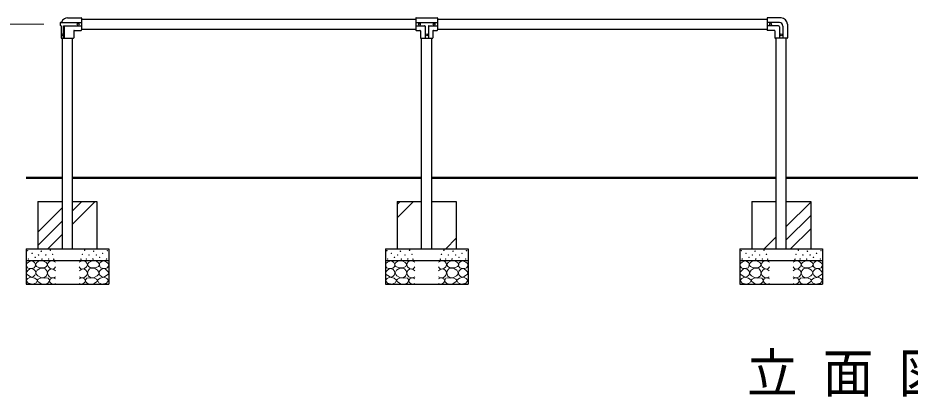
# Model space of a CAD drawing. Units: millimetres at full size, sheet at 1:50; details may follow other scales. Extents: x -20075 to 825, y -773 to 14073.
# Drawn here: x -18135 to -14359, y 1373 to 2976 of the extents above; entities that cross this region are included whole.
import ezdxf

# ---------------------------------------------------------------- set-up
doc = ezdxf.new("R2010")
doc.units = ezdxf.units.MM
doc.header["$LTSCALE"] = 50
doc.layers.add('線', color=2, linetype='Continuous', lineweight=25)
doc.layers.add('補助', color=2, linetype='Continuous', lineweight=13)
doc.styles.add('ＭＳ ゴシック', font='')
doc.styles.get('ＭＳ ゴシック').set_extended_font_data('MS Gothic')

msp = doc.modelspace()

# ---------------------------------------------------------------- linework, layer by layer
at = {"layer": '線', "color": 7}
for p, q in [((-17955.5, 2955), (-17955.5, 2945)), ((-17925, 2976.5), (-17867, 2976.5)), ((-17865, 2974.5), (-17865, 2925.5)), ((-17865, 2971.35), (-16451, 2971.35)), ((-16451, 2974.5), (-16451, 2925.5)), ((-16449, 2976.5), (-16361, 2976.5)), ((-16359, 2974.5), (-16359, 2925.5)), ((-16359, 2971.35), (-14965, 2971.35)), ((-14965, 2974.5), (-14965, 2925.5)), ((-14905, 2976.5), (-14963, 2976.5)), ((-14878.5, 2950), (-14878.5, 2892)), ((-17951.5, 2943), (-17951.5, 2892)), ((-17898.5, 2921.5), (-17898.5, 2892)), ((-17896.5, 2923.5), (-17867, 2923.5)), ((-17865, 2928.65), (-16451, 2928.65)), ((-16449, 2923.5), (-16433.5, 2923.5)), ((-16431.5, 2921.5), (-16431.5, 2892)), ((-16378.5, 2921.5), (-16378.5, 2892)), ((-16376.5, 2923.5), (-16361, 2923.5)), ((-16359, 2928.65), (-14965, 2928.65)), ((-14933.5, 2923.5), (-14963, 2923.5)), ((-14931.5, 2921.5), (-14931.5, 2892)), ((-17949.5, 2890), (-17900.5, 2890)), ((-17946.35, 2000), (-17946.35, 2890)), ((-17903.65, 2000), (-17903.65, 2890)), ((-16429.5, 2890), (-16380.5, 2890)), ((-16426.35, 2000), (-16426.35, 2890)), ((-16383.65, 2000), (-16383.65, 2890)), ((-14880.5, 2890), (-14929.5, 2890)), ((-14926.35, 2000), (-14926.35, 2890)), ((-14883.65, 2000), (-14883.65, 2890)), ((-18050, 2200), (-17946.35, 2200)), ((-18050, 2200), (-18050, 2000)), ((-17903.65, 2200), (-17800, 2200)), ((-17800, 2200), (-17800, 2000)), ((-16530, 2200), (-16426.35, 2200)), ((-16530, 2200), (-16530, 2000)), ((-16383.65, 2200), (-16280, 2200)), ((-16280, 2200), (-16280, 2000)), ((-15030, 2200), (-14926.35, 2200)), ((-15030, 2200), (-15030, 2000)), ((-14883.65, 2200), (-14780, 2200)), ((-14780, 2200), (-14780, 2000)), ((-18100, 2000), (-17750, 2000)), ((-18100, 2000), (-18100, 1850)), ((-17946.35, 2000), (-17903.65, 2000)), ((-17750, 2000), (-17750, 1850)), ((-16580, 2000), (-16230, 2000)), ((-16580, 2000), (-16580, 1850)), ((-16426.35, 2000), (-16383.65, 2000)), ((-16230, 2000), (-16230, 1850)), ((-15080, 2000), (-14730, 2000)), ((-15080, 2000), (-15080, 1850)), ((-14926.35, 2000), (-14883.65, 2000)), ((-14730, 2000), (-14730, 1850)), ((-18100, 1950), (-17750, 1950)), ((-16580, 1950), (-16230, 1950)), ((-15080, 1950), (-14730, 1950)), ((-18100, 1850), (-17750, 1850)), ((-16580, 1850), (-16230, 1850)), ((-15080, 1850), (-14730, 1850))]:
    msp.add_line(p, q, dxfattribs=at)
at = {"layer": '線'}
for p, q in [((-17953.5, 2957), (-17865, 2957)), ((-16451, 2957), (-16359, 2957)), ((-14913, 2957), (-14965, 2957)), ((-17953.5, 2943), (-17950.37, 2943)), ((-17950.37, 2892), (-17950.37, 2943)), ((-17941.04, 2943), (-17865, 2943)), ((-17941.04, 2892), (-17941.04, 2943)), ((-17938.12, 2890), (-17938.12, 2943)), ((-16451, 2943), (-16414, 2943)), ((-16412, 2941), (-16412, 2890)), ((-16398, 2941), (-16398, 2890)), ((-16396, 2943), (-16359, 2943)), ((-14917, 2943), (-14965, 2943)), ((-14912, 2938), (-14912, 2890)), ((-14898, 2942), (-14898, 2890))]:
    msp.add_line(p, q, dxfattribs=at)
at = {"layer": '線', "color": 7, "lineweight": 50}
for p, q in [((-18100, 2300), (-17946.35, 2300)), ((-17903.65, 2300), (-16426.35, 2300)), ((-16383.65, 2300), (-14926.35, 2300)), ((-14883.65, 2300), (-12966.35, 2300))]:
    msp.add_line(p, q, dxfattribs=at)
at = {"layer": '線', "color": 7, "lineweight": 13}
for p, q in [((-17903.65, 2104.58), (-17808.23, 2200)), ((-17903.65, 2160.71), (-17864.36, 2200)), ((-16530, 2131.19), (-16461.19, 2200)), ((-16530, 2187.32), (-16517.32, 2200)), ((-14883.65, 2093.75), (-14780, 2197.4)), ((-18050, 2070.48), (-17946.35, 2174.13)), ((-18050, 2014.36), (-17946.35, 2118.01)), ((-14883.65, 2037.62), (-14780, 2141.27)), ((-14865.14, 2000), (-14780, 2085.14)), ((-18008.23, 2000), (-17946.35, 2061.88)), ((-16324.43, 2000), (-16280, 2044.43)), ((-14977.4, 2000), (-14926.35, 2051.05))]:
    msp.add_line(p, q, dxfattribs=at)
at = {"layer": '線', "color": 7}
msp.add_lwpolyline([(-17925, 2976.5), (-17931.79, 2975.62), (-17938.12, 2973.02), (-17945.93, 2966.25), (-17950.56, 2957)], dxfattribs=at)
at = {"layer": '線', "lineweight": 13}
for points in [[(-18077.55, 1949.4), (-18084.01, 1946.86), (-18090.23, 1943.38), (-18096.08, 1939.34), (-18099.73, 1933.88), (-18098.72, 1926.29), (-18093.71, 1919.94), (-18086.85, 1917.35), (-18079.14, 1917.08), (-18071.52, 1917.69), (-18065.19, 1920.25), (-18061.44, 1925.54), (-18060.12, 1931.98), (-18060.97, 1937.18), (-18063.93, 1942.11), (-18070.09, 1946.94)], [(-18038.13, 1949.49), (-18043.03, 1948.88), (-18048.67, 1946.79), (-18056.64, 1941), (-18060.29, 1934.09), (-18059.42, 1930.12), (-18055.7, 1925.71), (-18046.21, 1920.93), (-18036.24, 1919.49), (-18028.88, 1919.32), (-18021.37, 1920.84), (-18013.77, 1925.46), (-18010.02, 1931.65), (-18010.99, 1936.31), (-18015.69, 1941.65), (-18026.36, 1947.86)], [(-17811.87, 1949.49), (-17806.97, 1948.88), (-17801.33, 1946.79), (-17793.36, 1941), (-17789.71, 1934.09), (-17790.58, 1930.12), (-17794.3, 1925.71), (-17803.79, 1920.93), (-17813.76, 1919.49), (-17821.12, 1919.32), (-17828.63, 1920.84), (-17836.23, 1925.46), (-17839.98, 1931.65), (-17839.01, 1936.31), (-17834.31, 1941.65), (-17823.64, 1947.86)], [(-17772.45, 1949.4), (-17765.99, 1946.86), (-17759.77, 1943.38), (-17753.92, 1939.34), (-17750.27, 1933.88), (-17751.28, 1926.29), (-17756.29, 1919.94), (-17763.15, 1917.35), (-17770.86, 1917.08), (-17778.48, 1917.69), (-17784.81, 1920.25), (-17788.56, 1925.54), (-17789.88, 1931.98), (-17789.03, 1937.18), (-17786.07, 1942.11), (-17779.91, 1946.94)], [(-16557.55, 1949.4), (-16564.01, 1946.86), (-16570.23, 1943.38), (-16576.08, 1939.34), (-16579.73, 1933.88), (-16578.72, 1926.29), (-16573.71, 1919.94), (-16566.85, 1917.35), (-16559.14, 1917.08), (-16551.52, 1917.69), (-16545.19, 1920.25), (-16541.44, 1925.54), (-16540.12, 1931.98), (-16540.97, 1937.18), (-16543.93, 1942.11), (-16550.09, 1946.94)], [(-16518.13, 1949.49), (-16523.03, 1948.88), (-16528.67, 1946.79), (-16536.64, 1941), (-16540.29, 1934.09), (-16539.42, 1930.12), (-16535.7, 1925.71), (-16526.21, 1920.93), (-16516.24, 1919.49), (-16508.88, 1919.32), (-16501.37, 1920.84), (-16493.77, 1925.46), (-16490.02, 1931.65), (-16490.99, 1936.31), (-16495.69, 1941.65), (-16506.36, 1947.86)], [(-16291.87, 1949.49), (-16286.97, 1948.88), (-16281.33, 1946.79), (-16273.36, 1941), (-16269.71, 1934.09), (-16270.58, 1930.12), (-16274.3, 1925.71), (-16283.79, 1920.93), (-16293.76, 1919.49), (-16301.12, 1919.32), (-16308.63, 1920.84), (-16316.23, 1925.46), (-16319.98, 1931.65), (-16319.01, 1936.31), (-16314.31, 1941.65), (-16303.64, 1947.86)], [(-16252.45, 1949.4), (-16245.99, 1946.86), (-16239.77, 1943.38), (-16233.92, 1939.34), (-16230.27, 1933.88), (-16231.28, 1926.29), (-16236.29, 1919.94), (-16243.15, 1917.35), (-16250.86, 1917.08), (-16258.48, 1917.69), (-16264.81, 1920.25), (-16268.56, 1925.54), (-16269.88, 1931.98), (-16269.03, 1937.18), (-16266.07, 1942.11), (-16259.91, 1946.94)], [(-15057.55, 1949.4), (-15064.01, 1946.86), (-15070.23, 1943.38), (-15076.08, 1939.34), (-15079.73, 1933.88), (-15078.72, 1926.29), (-15073.71, 1919.94), (-15066.85, 1917.35), (-15059.14, 1917.08), (-15051.52, 1917.69), (-15045.19, 1920.25), (-15041.44, 1925.54), (-15040.12, 1931.98), (-15040.97, 1937.18), (-15043.93, 1942.11), (-15050.09, 1946.94)], [(-15018.13, 1949.49), (-15023.03, 1948.88), (-15028.67, 1946.79), (-15036.64, 1941), (-15040.29, 1934.09), (-15039.42, 1930.12), (-15035.7, 1925.71), (-15026.21, 1920.93), (-15016.24, 1919.49), (-15008.88, 1919.32), (-15001.37, 1920.84), (-14993.77, 1925.46), (-14990.02, 1931.65), (-14990.99, 1936.31), (-14995.69, 1941.65), (-15006.36, 1947.86)], [(-14791.87, 1949.49), (-14786.97, 1948.88), (-14781.33, 1946.79), (-14773.36, 1941), (-14769.71, 1934.09), (-14770.58, 1930.12), (-14774.3, 1925.71), (-14783.79, 1920.93), (-14793.76, 1919.49), (-14801.12, 1919.32), (-14808.63, 1920.84), (-14816.23, 1925.46), (-14819.98, 1931.65), (-14819.01, 1936.31), (-14814.31, 1941.65), (-14803.64, 1947.86)], [(-14752.45, 1949.4), (-14745.99, 1946.86), (-14739.77, 1943.38), (-14733.92, 1939.34), (-14730.27, 1933.88), (-14731.28, 1926.29), (-14736.29, 1919.94), (-14743.15, 1917.35), (-14750.86, 1917.08), (-14758.48, 1917.69), (-14764.81, 1920.25), (-14768.56, 1925.54), (-14769.88, 1931.98), (-14769.03, 1937.18), (-14766.07, 1942.11), (-14759.91, 1946.94)], [(-18080.09, 1916.45), (-18085.41, 1913.66), (-18090.86, 1909.48), (-18097.31, 1902.66), (-18099.73, 1895.85), (-18096.1, 1891.03), (-18089.59, 1886.67), (-18082.95, 1882.38), (-18076.28, 1880.33), (-18068.64, 1882.78), (-18062.34, 1889.2), (-18059.24, 1897.48), (-18060.76, 1905.99), (-18068.92, 1913.24)], [(-18050.83, 1885.16), (-18038.24, 1878.31), (-18024.88, 1877.32), (-18014.6, 1884.78), (-18009.75, 1896.52), (-18012.03, 1907.29), (-18018.94, 1915.44), (-18027.76, 1918.87), (-18038.94, 1917.6), (-18052.69, 1909.54), (-18058.67, 1898.68), (-18056.03, 1891.48)], [(-17799.17, 1885.16), (-17811.76, 1878.31), (-17825.12, 1877.32), (-17835.4, 1884.78), (-17840.25, 1896.52), (-17837.97, 1907.29), (-17831.06, 1915.44), (-17822.24, 1918.87), (-17811.06, 1917.6), (-17797.31, 1909.54), (-17791.33, 1898.68), (-17793.97, 1891.48)], [(-17769.91, 1916.45), (-17764.58, 1913.66), (-17759.14, 1909.48), (-17752.69, 1902.66), (-17750.27, 1895.85), (-17753.9, 1891.03), (-17760.41, 1886.67), (-17767.05, 1882.38), (-17773.72, 1880.33), (-17781.36, 1882.78), (-17787.66, 1889.2), (-17790.76, 1897.48), (-17789.24, 1905.99), (-17781.08, 1913.24)], [(-16560.09, 1916.45), (-16565.41, 1913.66), (-16570.86, 1909.48), (-16577.31, 1902.66), (-16579.73, 1895.85), (-16576.1, 1891.03), (-16569.59, 1886.67), (-16562.95, 1882.38), (-16556.28, 1880.33), (-16548.64, 1882.78), (-16542.34, 1889.2), (-16539.24, 1897.48), (-16540.76, 1905.99), (-16548.92, 1913.24)], [(-16530.83, 1885.16), (-16518.24, 1878.31), (-16504.88, 1877.32), (-16494.6, 1884.78), (-16489.75, 1896.52), (-16492.03, 1907.29), (-16498.94, 1915.44), (-16507.76, 1918.87), (-16518.94, 1917.6), (-16532.69, 1909.54), (-16538.67, 1898.68), (-16536.03, 1891.48)], [(-16279.17, 1885.16), (-16291.76, 1878.31), (-16305.12, 1877.32), (-16315.4, 1884.78), (-16320.25, 1896.52), (-16317.97, 1907.29), (-16311.06, 1915.44), (-16302.24, 1918.87), (-16291.06, 1917.6), (-16277.31, 1909.54), (-16271.33, 1898.68), (-16273.97, 1891.48)], [(-16249.91, 1916.45), (-16244.58, 1913.66), (-16239.14, 1909.48), (-16232.69, 1902.66), (-16230.27, 1895.85), (-16233.9, 1891.03), (-16240.41, 1886.67), (-16247.05, 1882.38), (-16253.72, 1880.33), (-16261.36, 1882.78), (-16267.66, 1889.2), (-16270.76, 1897.48), (-16269.24, 1905.99), (-16261.08, 1913.24)], [(-15060.09, 1916.45), (-15065.41, 1913.66), (-15070.86, 1909.48), (-15077.31, 1902.66), (-15079.73, 1895.85), (-15076.1, 1891.03), (-15069.59, 1886.67), (-15062.95, 1882.38), (-15056.28, 1880.33), (-15048.64, 1882.78), (-15042.34, 1889.2), (-15039.24, 1897.48), (-15040.76, 1905.99), (-15048.92, 1913.24)], [(-15030.83, 1885.16), (-15018.24, 1878.31), (-15004.88, 1877.32), (-14994.6, 1884.78), (-14989.75, 1896.52), (-14992.03, 1907.29), (-14998.94, 1915.44), (-15007.76, 1918.87), (-15018.94, 1917.6), (-15032.69, 1909.54), (-15038.67, 1898.68), (-15036.03, 1891.48)], [(-14779.17, 1885.16), (-14791.76, 1878.31), (-14805.12, 1877.32), (-14815.4, 1884.78), (-14820.25, 1896.52), (-14817.97, 1907.29), (-14811.06, 1915.44), (-14802.24, 1918.87), (-14791.06, 1917.6), (-14777.31, 1909.54), (-14771.33, 1898.68), (-14773.97, 1891.48)], [(-14749.91, 1916.45), (-14744.58, 1913.66), (-14739.14, 1909.48), (-14732.69, 1902.66), (-14730.27, 1895.85), (-14733.9, 1891.03), (-14740.41, 1886.67), (-14747.05, 1882.38), (-14753.72, 1880.33), (-14761.36, 1882.78), (-14767.66, 1889.2), (-14770.76, 1897.48), (-14769.24, 1905.99), (-14761.08, 1913.24)], [(-18080.91, 1880.52), (-18092.22, 1874.5), (-18099.04, 1865.68), (-18090.55, 1854.41), (-18072.11, 1850.3), (-18057.76, 1856.41), (-18052.34, 1866.78), (-18063.12, 1875.89)], [(-18023.8, 1876.37), (-18031.34, 1877), (-18039.48, 1875.56), (-18048.41, 1871.5), (-18052.72, 1866.1), (-18050.04, 1861.42), (-18044.07, 1856.91), (-18037.6, 1853.07), (-18030.29, 1850.69), (-18018.44, 1850.93), (-18008.12, 1855.02), (-18003.42, 1859.83), (-18001.37, 1865.56), (-18002.43, 1870.71), (-18006.5, 1875.29), (-18014.9, 1877.83)], [(-17826.2, 1876.37), (-17818.66, 1877), (-17810.52, 1875.56), (-17801.59, 1871.5), (-17797.28, 1866.1), (-17799.96, 1861.42), (-17805.93, 1856.91), (-17812.4, 1853.07), (-17819.71, 1850.69), (-17831.56, 1850.93), (-17841.88, 1855.02), (-17846.58, 1859.83), (-17848.63, 1865.56), (-17847.57, 1870.71), (-17843.5, 1875.29), (-17835.1, 1877.83)], [(-17769.09, 1880.52), (-17757.78, 1874.5), (-17750.96, 1865.68), (-17759.45, 1854.41), (-17777.89, 1850.3), (-17792.24, 1856.41), (-17797.66, 1866.78), (-17786.88, 1875.89)], [(-16560.91, 1880.52), (-16572.22, 1874.5), (-16579.04, 1865.68), (-16570.55, 1854.41), (-16552.11, 1850.3), (-16537.76, 1856.41), (-16532.34, 1866.78), (-16543.12, 1875.89)], [(-16503.8, 1876.37), (-16511.34, 1877), (-16519.48, 1875.56), (-16528.41, 1871.5), (-16532.72, 1866.1), (-16530.04, 1861.42), (-16524.07, 1856.91), (-16517.6, 1853.07), (-16510.29, 1850.69), (-16498.44, 1850.93), (-16488.12, 1855.02), (-16483.42, 1859.83), (-16481.37, 1865.56), (-16482.43, 1870.71), (-16486.5, 1875.29), (-16494.9, 1877.83)], [(-16306.2, 1876.37), (-16298.66, 1877), (-16290.52, 1875.56), (-16281.59, 1871.5), (-16277.28, 1866.1), (-16279.96, 1861.42), (-16285.93, 1856.91), (-16292.4, 1853.07), (-16299.71, 1850.69), (-16311.56, 1850.93), (-16321.88, 1855.02), (-16326.58, 1859.83), (-16328.63, 1865.56), (-16327.57, 1870.71), (-16323.5, 1875.29), (-16315.1, 1877.83)], [(-16249.09, 1880.52), (-16237.78, 1874.5), (-16230.96, 1865.68), (-16239.45, 1854.41), (-16257.89, 1850.3), (-16272.24, 1856.41), (-16277.66, 1866.78), (-16266.88, 1875.89)], [(-15060.91, 1880.52), (-15072.22, 1874.5), (-15079.04, 1865.68), (-15070.55, 1854.41), (-15052.11, 1850.3), (-15037.76, 1856.41), (-15032.34, 1866.78), (-15043.12, 1875.89)], [(-15003.8, 1876.37), (-15011.34, 1877), (-15019.48, 1875.56), (-15028.41, 1871.5), (-15032.72, 1866.1), (-15030.04, 1861.42), (-15024.07, 1856.91), (-15017.6, 1853.07), (-15010.29, 1850.69), (-14998.44, 1850.93), (-14988.12, 1855.02), (-14983.42, 1859.83), (-14981.37, 1865.56), (-14982.43, 1870.71), (-14986.5, 1875.29), (-14994.9, 1877.83)], [(-14806.2, 1876.37), (-14798.66, 1877), (-14790.52, 1875.56), (-14781.59, 1871.5), (-14777.28, 1866.1), (-14779.96, 1861.42), (-14785.93, 1856.91), (-14792.4, 1853.07), (-14799.71, 1850.69), (-14811.56, 1850.93), (-14821.88, 1855.02), (-14826.58, 1859.83), (-14828.63, 1865.56), (-14827.57, 1870.71), (-14823.5, 1875.29), (-14815.1, 1877.83)], [(-14749.09, 1880.52), (-14737.78, 1874.5), (-14730.96, 1865.68), (-14739.45, 1854.41), (-14757.89, 1850.3), (-14772.24, 1856.41), (-14777.66, 1866.78), (-14766.88, 1875.89)]]:
    msp.add_lwpolyline(points, close=True, dxfattribs=at)
for points in [[(-17975, 1943.3), (-17983.43, 1948.15), (-17992.11, 1949.64), (-17997.73, 1947.95), (-18002.88, 1944.25), (-18007.35, 1938.94), (-18009.22, 1932.21), (-18005.55, 1923.44), (-17997.5, 1917), (-17989.2, 1914.62), (-17981.97, 1915.73), (-17977.92, 1919.11), (-17975, 1923.65)], [(-17875, 1943.3), (-17866.57, 1948.15), (-17857.89, 1949.64), (-17852.27, 1947.95), (-17847.12, 1944.25), (-17842.65, 1938.94), (-17840.78, 1932.21), (-17844.45, 1923.44), (-17852.5, 1917), (-17860.8, 1914.62), (-17868.03, 1915.73), (-17872.08, 1919.11), (-17875, 1923.65)], [(-16455, 1943.3), (-16463.43, 1948.15), (-16472.11, 1949.64), (-16477.73, 1947.95), (-16482.88, 1944.25), (-16487.35, 1938.94), (-16489.22, 1932.21), (-16485.55, 1923.44), (-16477.5, 1917), (-16469.2, 1914.62), (-16461.97, 1915.73), (-16457.92, 1919.11), (-16455, 1923.65)], [(-16355, 1943.3), (-16346.57, 1948.15), (-16337.89, 1949.64), (-16332.27, 1947.95), (-16327.12, 1944.25), (-16322.65, 1938.94), (-16320.78, 1932.21), (-16324.45, 1923.44), (-16332.5, 1917), (-16340.8, 1914.62), (-16348.03, 1915.73), (-16352.08, 1919.11), (-16355, 1923.65)], [(-14955, 1943.3), (-14963.43, 1948.15), (-14972.11, 1949.64), (-14977.73, 1947.95), (-14982.88, 1944.25), (-14987.35, 1938.94), (-14989.22, 1932.21), (-14985.55, 1923.44), (-14977.5, 1917), (-14969.2, 1914.62), (-14961.97, 1915.73), (-14957.92, 1919.11), (-14955, 1923.65)], [(-14855, 1943.3), (-14846.57, 1948.15), (-14837.89, 1949.64), (-14832.27, 1947.95), (-14827.12, 1944.25), (-14822.65, 1938.94), (-14820.78, 1932.21), (-14824.45, 1923.44), (-14832.5, 1917), (-14840.8, 1914.62), (-14848.03, 1915.73), (-14852.08, 1919.11), (-14855, 1923.65)], [(-17975.32, 1907.18), (-17982.46, 1912.64), (-17990.53, 1915.1), (-17997.23, 1913.87), (-18003.2, 1910.03), (-18007.59, 1904.25), (-18009.22, 1897.04), (-18006.56, 1888.43), (-18000.35, 1881.51), (-17992.71, 1877.64), (-17985.14, 1876.76), (-17979.99, 1878.2), (-17975.32, 1880.88)], [(-17874.68, 1907.18), (-17867.54, 1912.64), (-17859.47, 1915.1), (-17852.77, 1913.87), (-17846.8, 1910.03), (-17842.41, 1904.25), (-17840.78, 1897.04), (-17843.44, 1888.43), (-17849.65, 1881.51), (-17857.29, 1877.64), (-17864.86, 1876.76), (-17870.01, 1878.2), (-17874.68, 1880.88)], [(-16455.32, 1907.18), (-16462.46, 1912.64), (-16470.53, 1915.1), (-16477.23, 1913.87), (-16483.2, 1910.03), (-16487.59, 1904.25), (-16489.22, 1897.04), (-16486.56, 1888.43), (-16480.35, 1881.51), (-16472.71, 1877.64), (-16465.14, 1876.76), (-16459.99, 1878.2), (-16455.32, 1880.88)], [(-16354.68, 1907.18), (-16347.54, 1912.64), (-16339.47, 1915.1), (-16332.77, 1913.87), (-16326.8, 1910.03), (-16322.41, 1904.25), (-16320.78, 1897.04), (-16323.44, 1888.43), (-16329.65, 1881.51), (-16337.29, 1877.64), (-16344.86, 1876.76), (-16350.01, 1878.2), (-16354.68, 1880.88)], [(-14955.32, 1907.18), (-14962.46, 1912.64), (-14970.53, 1915.1), (-14977.23, 1913.87), (-14983.2, 1910.03), (-14987.59, 1904.25), (-14989.22, 1897.04), (-14986.56, 1888.43), (-14980.35, 1881.51), (-14972.71, 1877.64), (-14965.14, 1876.76), (-14959.99, 1878.2), (-14955.32, 1880.88)], [(-14854.68, 1907.18), (-14847.54, 1912.64), (-14839.47, 1915.1), (-14832.77, 1913.87), (-14826.8, 1910.03), (-14822.41, 1904.25), (-14820.78, 1897.04), (-14823.44, 1888.43), (-14829.65, 1881.51), (-14837.29, 1877.64), (-14844.86, 1876.76), (-14850.01, 1878.2), (-14854.68, 1880.88)], [(-17975, 1872.64), (-17981.02, 1875.96), (-17988.31, 1876.76), (-17997.02, 1872.43), (-18001.3, 1865.67), (-18000.69, 1862), (-17997.81, 1857.75), (-17990.65, 1852.28), (-17983.24, 1850.46), (-17978.94, 1851.51), (-17975, 1853.63)], [(-17875, 1872.64), (-17868.98, 1875.96), (-17861.69, 1876.76), (-17852.98, 1872.43), (-17848.7, 1865.67), (-17849.31, 1862), (-17852.19, 1857.75), (-17859.35, 1852.28), (-17866.76, 1850.46), (-17871.06, 1851.51), (-17875, 1853.63)], [(-16455, 1872.64), (-16461.02, 1875.96), (-16468.31, 1876.76), (-16477.02, 1872.43), (-16481.3, 1865.67), (-16480.69, 1862), (-16477.81, 1857.75), (-16470.65, 1852.28), (-16463.24, 1850.46), (-16458.94, 1851.51), (-16455, 1853.63)], [(-16355, 1872.64), (-16348.98, 1875.96), (-16341.69, 1876.76), (-16332.98, 1872.43), (-16328.7, 1865.67), (-16329.31, 1862), (-16332.19, 1857.75), (-16339.35, 1852.28), (-16346.76, 1850.46), (-16351.06, 1851.51), (-16355, 1853.63)], [(-14955, 1872.64), (-14961.02, 1875.96), (-14968.31, 1876.76), (-14977.02, 1872.43), (-14981.3, 1865.67), (-14980.69, 1862), (-14977.81, 1857.75), (-14970.65, 1852.28), (-14963.24, 1850.46), (-14958.94, 1851.51), (-14955, 1853.63)], [(-14855, 1872.64), (-14848.98, 1875.96), (-14841.69, 1876.76), (-14832.98, 1872.43), (-14828.7, 1865.67), (-14829.31, 1862), (-14832.19, 1857.75), (-14839.35, 1852.28), (-14846.76, 1850.46), (-14851.06, 1851.51), (-14855, 1853.63)]]:
    msp.add_lwpolyline(points, dxfattribs=at)
at = {"layer": '線'}
for centre in [(-17880, 2950), (-16436, 2950), (-16374, 2950), (-14950, 2950), (-16405, 2905), (-14905, 2905)]:
    msp.add_circle(centre, 4, dxfattribs=at)
at = {"layer": '線', "lineweight": 13}
for centre in [(-18093.39, 1992.18), (-18074.38, 1980.77), (-18061.39, 1963.98), (-18047.45, 1973.48), (-18036.04, 1989.96), (-18016.5, 1973.55), (-17997.58, 1994.09), (-17987.58, 1977.06), (-17862.42, 1977.06), (-17852.42, 1994.09), (-17833.5, 1973.55), (-17813.96, 1989.96), (-17802.55, 1973.48), (-17788.61, 1963.98), (-17775.62, 1980.77), (-17756.61, 1992.18), (-16573.39, 1992.18), (-16554.38, 1980.77), (-16541.39, 1963.98), (-16527.45, 1973.48), (-16516.04, 1989.96), (-16496.5, 1973.55), (-16477.58, 1994.09), (-16467.58, 1977.06), (-16342.42, 1977.06), (-16332.42, 1994.09), (-16313.5, 1973.55), (-16293.96, 1989.96), (-16282.55, 1973.48), (-16268.61, 1963.98), (-16255.62, 1980.77), (-16236.61, 1992.18), (-15073.39, 1992.18), (-15054.38, 1980.77), (-15041.39, 1963.98), (-15027.45, 1973.48), (-15016.04, 1989.96), (-14996.5, 1973.55), (-14977.58, 1994.09), (-14967.58, 1977.06), (-14842.42, 1977.06), (-14832.42, 1994.09), (-14813.5, 1973.55), (-14793.96, 1989.96), (-14782.55, 1973.48), (-14768.61, 1963.98), (-14755.62, 1980.77), (-14736.61, 1992.18), (-18090.23, 1957.32), (-18032.56, 1956.37), (-18004.88, 1956.52), (-17982.72, 1955.98), (-17867.28, 1955.98), (-17845.12, 1956.52), (-17817.44, 1956.37), (-17759.77, 1957.32), (-16570.23, 1957.32), (-16512.56, 1956.37), (-16484.88, 1956.52), (-16462.72, 1955.98), (-16347.28, 1955.98), (-16325.12, 1956.52), (-16297.44, 1956.37), (-16239.77, 1957.32), (-15070.23, 1957.32), (-15012.56, 1956.37), (-14984.88, 1956.52), (-14962.72, 1955.98), (-14847.28, 1955.98), (-14825.12, 1956.52), (-14797.44, 1956.37), (-14739.77, 1957.32)]:
    msp.add_circle(centre, 1, dxfattribs=at)
at = {"layer": '線', "color": 7}
for centre, radius, start, end in [((-17953.5, 2955), 2, 90, 180), ((-17953.5, 2945), 2, 180, 270), ((-17867, 2974.5), 2, 0, 90), ((-16449, 2974.5), 2, 90, 180), ((-16361, 2974.5), 2, 0, 90), ((-14963, 2974.5), 2, 90, 180), ((-14905, 2950), 26.5, 0, 90), ((-17896.5, 2921.5), 2, 90, 180), ((-17867, 2925.5), 2, 270, 0), ((-16449, 2925.5), 2, 180, 270), ((-16433.5, 2921.5), 2, 0, 90), ((-16376.5, 2921.5), 2, 90, 180), ((-16361, 2925.5), 2, 270, 0), ((-14963, 2925.5), 2, 180, 270), ((-14933.5, 2921.5), 2, 0, 90), ((-17949.5, 2892), 2, 180, 270), ((-17900.5, 2892), 2, 270, 0), ((-16429.5, 2892), 2, 180, 270), ((-16380.5, 2892), 2, 270, 0), ((-14929.5, 2892), 2, 180, 270), ((-14880.5, 2892), 2, 270, 0)]:
    msp.add_arc(centre, radius, start, end, dxfattribs=at)
at = {"layer": '線'}
for centre, radius, start, end in [((-14913, 2942), 15, 0, 90), ((-16414, 2941), 2, 0, 90), ((-16396, 2941), 2, 90, 180), ((-14917, 2938), 5, 0, 90), ((-17948.37, 2892), 2, 180, 270), ((-17943.04, 2892), 2, 270, 0)]:
    msp.add_arc(centre, radius, start, end, dxfattribs=at)
msp.add_ellipse((-17946.38, 2905), major_axis=(0, -4), ratio=0.706341, dxfattribs=at)
at = {"layer": '補助'}
msp.add_line((-18025, 2950), (-18600, 2950), dxfattribs=at)

# ---------------------------------------------------------------- texts
at = {"layer": '線', "color": 7, "insert": (-15050, 1465.03), "char_height": 165, "attachment_point": 4, "style": 'ＭＳ ゴシック'}
msp.add_mtext('\\T1.5;\\W0.95;立面図\\~S=1／50', dxfattribs=at)

doc.saveas('drawing.dxf')
